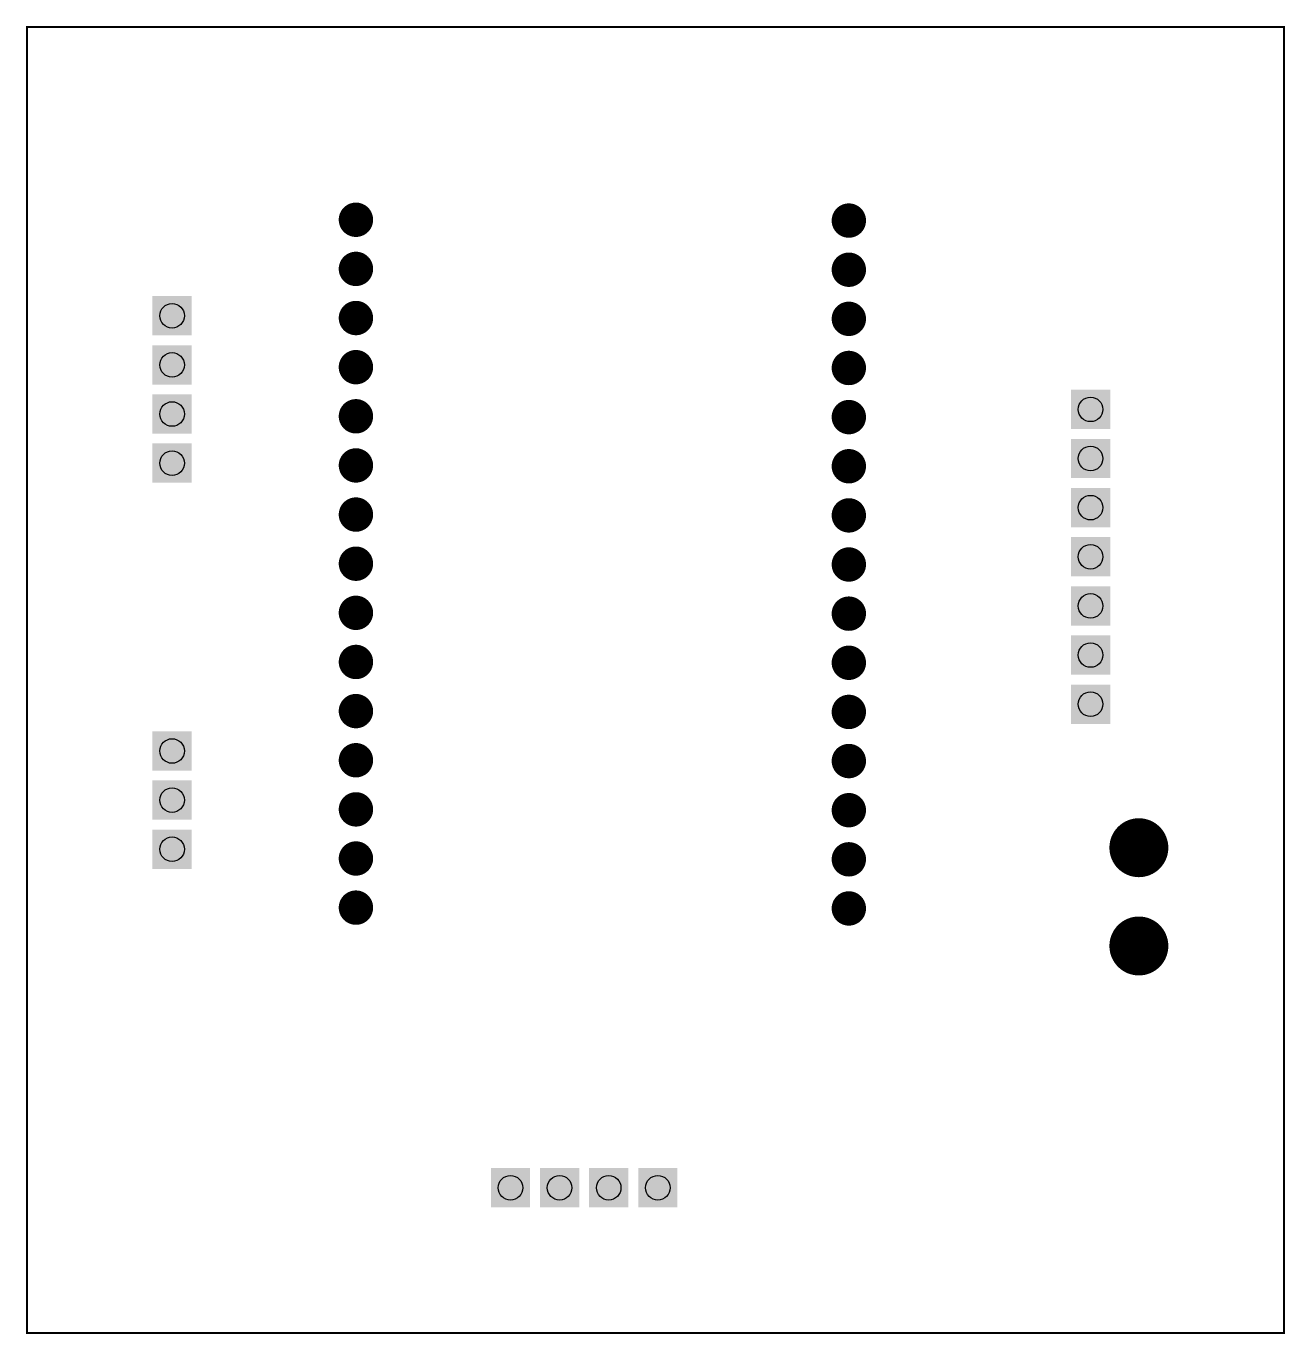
# Model space of a CAD drawing. Header units: centimetres. Extents: x -3.01 to 3.51, y -4.26 to 2.51.
import ezdxf

# ---------------------------------------------------------------- set-up
doc = ezdxf.new("R2010")
doc.units = ezdxf.units.CM
doc.layers.get('0').update_dxf_attribs({"linetype": 'CONTINUOUS'})
doc.layers.add('1', color=1, linetype='CONTINUOUS')
doc.layers.add('2', color=2, linetype='CONTINUOUS')

# ---------------------------------------------------------------- blocks, each defined once
blk = doc.blocks.new('EPAD')
at = {"const_width": 0.5}
blk.add_lwpolyline([(-0.25, 0, 1), (0.25, 0, 1)], format="xyb", close=True, dxfattribs=at)
blk = doc.blocks.new('RPAD')
blk.add_trace([(-0.5, -0.5), (-0.5, 0.5), (0.5, -0.5), (0.5, 0.5)])

msp = doc.modelspace()

# ---------------------------------------------------------------- linework, layer by layer
for centre, radius in [((-1.299382, 1.504209), 0.0635), ((1.25, 1.5), 0.0635), ((-1.299382, 1.250209), 0.0635), ((1.25, 1.246), 0.0635), ((-2.25, 1.008), 0.0635), ((-1.299382, 0.996209), 0.0635), ((1.25, 0.992), 0.0635), ((-2.25, 0.754), 0.0635), ((-1.299382, 0.742209), 0.0635), ((1.25, 0.738), 0.0635), ((-2.25, 0.5), 0.0635), ((-1.299382, 0.488209), 0.0635), ((1.25, 0.484), 0.0635), ((2.5, 0.524), 0.0635), ((-2.25, 0.246), 0.0635), ((-1.299382, 0.234209), 0.0635), ((1.25, 0.23), 0.0635), ((2.5, 0.27), 0.0635), ((2.5, 0.016), 0.0635), ((-1.299382, -0.019791), 0.0635), ((1.25, -0.024), 0.0635), ((2.5, -0.238), 0.0635), ((-1.299382, -0.273791), 0.0635), ((1.25, -0.278), 0.0635), ((-1.299382, -0.527791), 0.0635), ((1.25, -0.532), 0.0635), ((2.5, -0.492), 0.0635), ((-1.299382, -0.781791), 0.0635), ((1.25, -0.786), 0.0635), ((2.5, -0.746), 0.0635), ((2.5, -1), 0.0635), ((-1.299382, -1.035791), 0.0635), ((1.25, -1.04), 0.0635), ((-2.25, -1.242), 0.0635), ((-1.299382, -1.289791), 0.0635), ((1.25, -1.294), 0.0635), ((-2.25, -1.496), 0.0635), ((-1.299382, -1.543791), 0.0635), ((1.25, -1.548), 0.0635), ((-2.25, -1.75), 0.0635), ((2.75, -1.742), 0.0762), ((-1.299382, -1.797791), 0.0635), ((1.25, -1.802), 0.0635), ((-1.299382, -2.051791), 0.0635), ((1.25, -2.056), 0.0635), ((2.75, -2.25), 0.0762), ((-0.5, -3.5), 0.0635), ((-0.246, -3.5), 0.0635), ((0.008, -3.5), 0.0635), ((0.262, -3.5), 0.0635)]:
    msp.add_circle(centre, radius)
at = {"layer": '2', "const_width": 0.01016}
msp.add_lwpolyline([(-3, -4.25), (3.5, -4.25), (3.5, 2.5), (-3, 2.5), (-3, -4.25)], dxfattribs=at)

# ---------------------------------------------------------------- block references
at = {"layer": '1'}
for p, xscale, yscale in [((-1.299382, 1.504209), 0.1778, 0.1778), ((1.25, 1.5), 0.1778, 0.1778), ((-1.299382, 1.250209), 0.1778, 0.1778), ((1.25, 1.246), 0.1778, 0.1778), ((-1.299382, 0.996209), 0.1778, 0.1778), ((1.25, 0.992), 0.1778, 0.1778), ((-1.299382, 0.742209), 0.1778, 0.1778), ((1.25, 0.738), 0.1778, 0.1778), ((-1.299382, 0.488209), 0.1778, 0.1778), ((1.25, 0.484), 0.1778, 0.1778), ((-1.299382, 0.234209), 0.1778, 0.1778), ((1.25, 0.23), 0.1778, 0.1778), ((-1.299382, -0.019791), 0.1778, 0.1778), ((1.25, -0.024), 0.1778, 0.1778), ((-1.299382, -0.273791), 0.1778, 0.1778), ((1.25, -0.278), 0.1778, 0.1778), ((-1.299382, -0.527791), 0.1778, 0.1778), ((1.25, -0.532), 0.1778, 0.1778), ((-1.299382, -0.781791), 0.1778, 0.1778), ((1.25, -0.786), 0.1778, 0.1778), ((-1.299382, -1.035791), 0.1778, 0.1778), ((1.25, -1.04), 0.1778, 0.1778), ((-1.299382, -1.289791), 0.1778, 0.1778), ((1.25, -1.294), 0.1778, 0.1778), ((-1.299382, -1.543791), 0.1778, 0.1778), ((1.25, -1.548), 0.1778, 0.1778), ((2.75, -1.742), 0.3048, 0.3048), ((-1.299382, -1.797791), 0.1778, 0.1778), ((1.25, -1.802), 0.1778, 0.1778), ((-1.299382, -2.051791), 0.1778, 0.1778), ((1.25, -2.056), 0.1778, 0.1778), ((2.75, -2.25), 0.3048, 0.3048)]:
    msp.add_blockref('EPAD', p, dxfattribs=dict(at, xscale=xscale, yscale=yscale))
at = {"layer": '1', "xscale": 0.2032, "yscale": 0.2032}
for p, rotation in [((-2.25, 1.008), -270), ((-2.25, 0.754), -270), ((2.5, 0.524), -270), ((-2.25, 0.5), -270), ((-2.25, 0.246), -270), ((2.5, 0.27), -270), ((2.5, 0.016), -270), ((2.5, -0.238), -270), ((2.5, -0.492), -270), ((2.5, -0.746), -270), ((2.5, -1), -270), ((-2.25, -1.242), -90), ((-2.25, -1.496), -90), ((-2.25, -1.75), -90), ((-0.5, -3.5), -180), ((-0.246, -3.5), -180), ((0.008, -3.5), -180), ((0.262, -3.5), -180)]:
    msp.add_blockref('RPAD', p, dxfattribs=dict(at, rotation=rotation))

doc.saveas('drawing.dxf')
